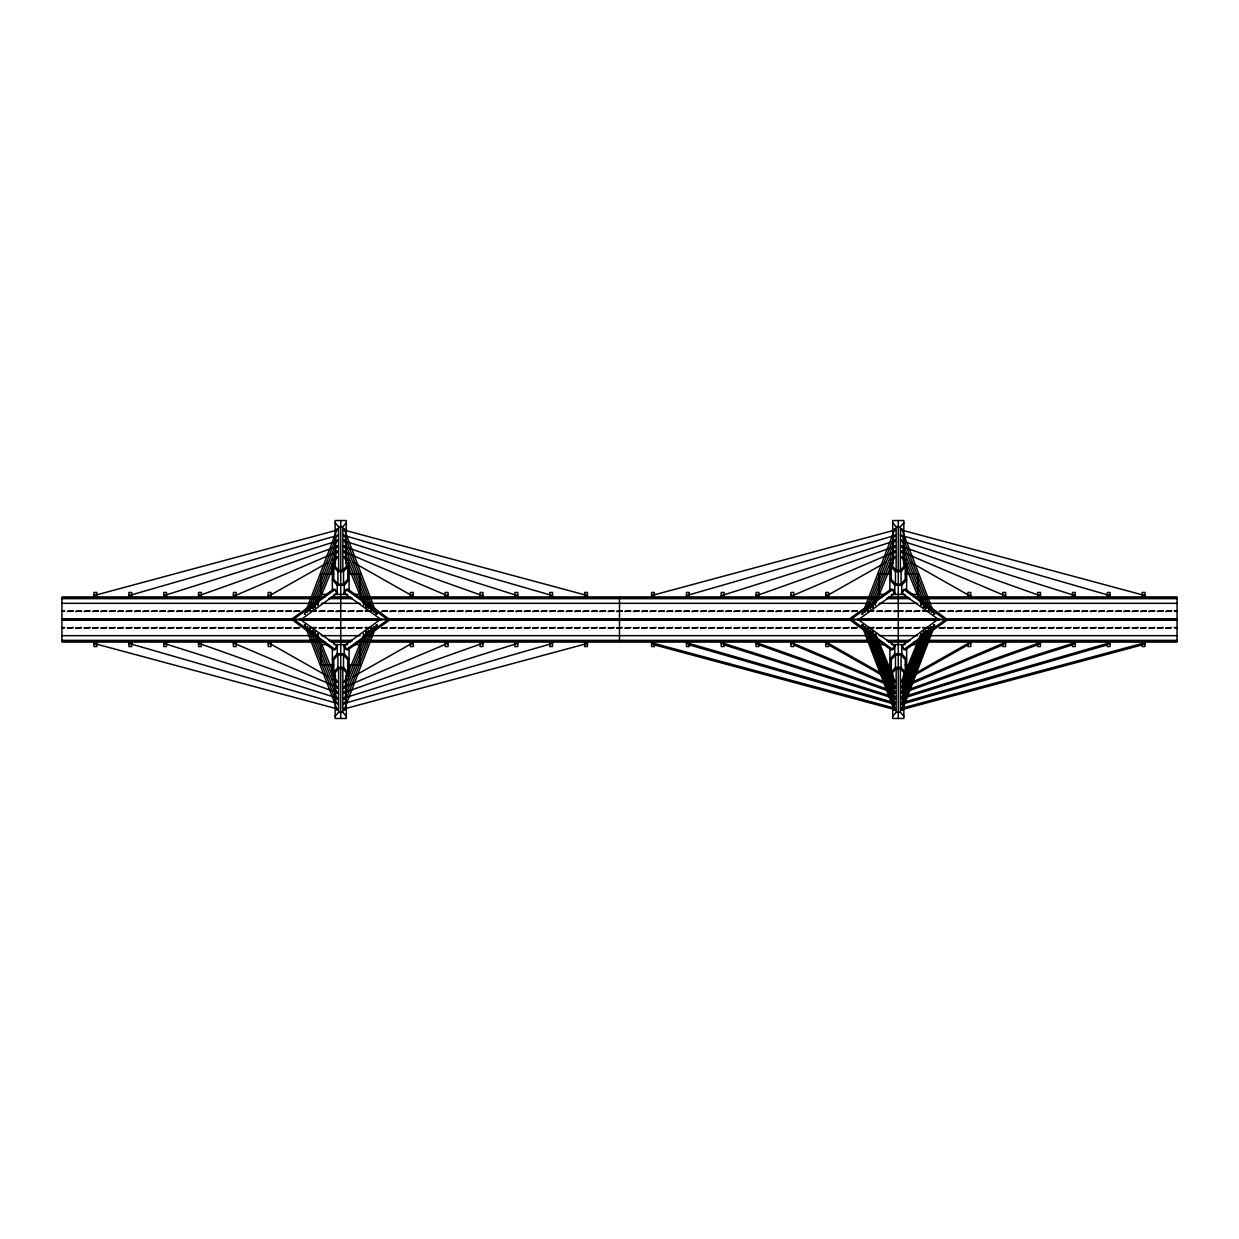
<?xml version="1.0" encoding="UTF-8"?>
<svg xmlns="http://www.w3.org/2000/svg" width="1239" height="1239" viewBox="0 0 1239 1239"><rect width="100%" height="100%" fill="white"/><g stroke="black" fill="none" stroke-linecap="round" stroke-linejoin="round"><path stroke-width="1.5" d="M894.388 699.137L895.162 698.486M901.682 702.73L931.016 626.686C933.757 628.545 929.235 626.253 932.239 626.888M901.373 709.901L902.395 709.932L934.593 625.788L933.633 624.704L934.655 624.735M863.01 625.014L861.957 625.788L862.933 624.781L895.394 709.544M925.92 630.341L926.973 631.209L925.982 630.248L901.884 691.3M923.427 632.06L924.433 633.021L923.427 632.06L901.899 685.833M868.09 628.653L867.037 629.412L868.028 628.421L894.697 696.829M901.853 696.829L928.847 628.343L929.513 629.412L902.395 698.997L901.388 698.486M895.162 692.957L894.124 693.453L869.577 631.209L870.258 630.155L894.666 691.3M344.876 545.625L343.838 546.043M336.605 693.515L337.612 692.957M902.426 545.625L901.388 546.043M901.156 709.544L933.85 625.06M1002.94 643.428L1005.603 643.769M337.38 534.892L337.658 536.022M344.07 704.108L343.792 702.978M894.93 534.892L895.208 536.022M901.62 704.108L901.342 702.978M1107.821 644.729L1107.496 643.428L1110.067 643.769M96.317 594.271L96.673 595.34M584.777 643.661L585.211 644.729M653.867 594.271L654.223 595.34M1142.327 643.661L1142.761 644.729M315.295 631.472L314.133 631.658M344.876 550.999L343.838 551.479M336.667 688.079L337.612 687.521M902.426 550.999L901.388 551.479M236.122 644.156L336.869 686.995L315.093 632.587M921.413 634.988L921.057 633.779L921.847 634.926L902.426 682.519L901.357 682.023M337.287 545.749L337.674 546.957M344.163 693.251L343.853 692.074M894.837 545.749L895.224 546.957M304.918 613.661L336.869 530.184L96.797 594.813M376.532 625.339L344.581 708.816L584.653 644.187M862.468 613.661L894.419 530.184L654.347 594.813M307.458 611.849L336.869 535.635L131.69 594.813M373.992 627.151L344.581 703.365L549.76 644.187M865.008 611.849L894.419 535.635L689.24 594.813M902.224 704.898L932.053 627.615M310.013 610.037L336.869 541.087L166.491 594.813M371.437 628.963L344.581 697.913L514.959 644.187M867.563 610.037L894.419 541.087L724.041 594.813M895.178 709.901L894.155 709.932L895.131 709.389M312.553 608.225L336.869 546.554L201.338 594.813M368.897 630.775L344.581 692.446L480.113 644.187M870.103 608.225L894.419 546.554L758.888 594.813M926.973 631.209L902.426 693.453L901.388 692.957M315.093 606.413L336.869 552.005L236.184 595.169M366.357 632.587L344.581 686.995L445.39 644.311M872.643 606.413L894.419 552.005L793.734 595.169M924.433 633.021L902.426 688.001L901.388 687.521M317.633 604.586L336.869 557.457L331.928 560.26M363.817 634.414L344.581 681.543L349.522 678.74M875.183 604.586L894.419 557.457L889.478 560.26M901.218 682.054L920.949 633.81M894.868 702.73L865.008 627.135M967.969 644.884L901.667 682.472L901.465 681.311L911.3 675.642M343.853 541.226L343.9 540.189M337.597 697.774L337.612 698.811M901.403 541.226L901.45 540.189M895.147 697.774L895.162 698.811L724.041 644.884M344.643 593.496L346.486 589.656L348.314 589.47M336.807 645.504L334.964 649.344L333.136 649.53M902.193 593.496L904.036 589.656L905.864 589.47M894.357 645.504L892.514 649.344L890.686 649.53M901.419 709.684L901.311 708.429M929.513 629.412L928.46 628.653M336.574 545.625L337.612 546.043M344.876 693.453L343.838 692.957M894.124 545.625L895.162 546.043M310.23 628.049L309.177 628.003M371.22 610.951L372.273 610.997M867.78 628.049L866.727 628.003M928.77 610.951L929.823 610.997M336.574 550.999L337.612 551.479M344.845 688.048L343.838 687.521M894.124 550.999L895.162 551.479M934.593 625.788L933.54 625.014M365.304 601.596L348.144 589.346L346.27 589.501L343.838 592.908L380.714 619.221L343.838 646.092L346.27 649.499L348.144 649.654L365.304 637.404M316.146 637.404L333.306 649.654L335.18 649.499L337.612 646.092L300.736 619.779L337.612 592.908L335.18 589.501L333.306 589.346L316.146 601.596M922.854 601.596L905.694 589.346L903.82 589.501L901.388 592.908L938.264 619.221L901.388 646.092L903.82 649.499L905.694 649.654L922.854 637.404M873.696 637.404L890.856 649.654L892.73 649.499L895.162 646.092L858.286 619.779L895.162 592.908L892.73 589.501L890.856 589.346L873.696 601.596M343.761 530.571L343.869 529.316M337.689 708.429L337.658 709.622M901.311 530.571L901.419 529.316M895.239 708.429L895.208 709.622M343.792 536.022L344.07 534.892M337.658 702.978L337.38 704.108M901.342 536.022L901.62 534.892M895.208 702.978L894.93 704.108M306.761 626.888L307.458 627.135M374.612 612.205L373.992 611.865M864.311 626.888C867.161 626.469 862.948 628.219 865.519 626.733M932.162 612.205L931.542 611.865M342.847 570.343L346.3 566.393L346.3 520.535L335.15 520.535L335.15 566.393L338.603 570.343L342.847 570.343L342.847 526.699L346.3 522.765M333.756 562.924L333.756 579.294L337.922 584.049L343.528 584.049L343.528 571.582L347.694 566.827M343.528 584.049L347.694 579.294L347.694 562.924M344.21 594.41L344.21 585.288L349.088 579.713M332.362 659.287L337.24 653.712L337.24 644.59M347.694 676.076L347.694 659.706L343.528 654.951L337.922 654.951L333.756 659.706L333.756 676.076M333.756 672.173L337.922 667.418L337.922 654.951M338.603 668.657L335.15 672.607L335.15 718.465L346.3 718.465L346.3 672.607L342.847 668.657L338.603 668.657L338.603 712.301L335.15 716.235M900.397 570.343L903.851 566.393L903.851 520.535L892.7 520.535L892.7 566.393L896.153 570.343L900.397 570.343L900.397 526.699L903.851 522.765M891.306 562.924L891.306 579.294L895.472 584.049L901.078 584.049L901.078 571.582L905.244 566.827M901.078 584.049L905.244 579.294L905.244 562.924M901.76 594.41L901.76 585.288L906.638 579.713M889.912 659.287L894.79 653.712L894.79 644.59M905.244 676.076L905.244 659.706L901.078 654.951L895.472 654.951L891.306 659.706L891.306 676.076M891.306 672.173L895.472 667.418L895.472 654.951M896.153 668.657L892.7 672.607L892.7 718.465L903.851 718.465L903.851 672.607L900.397 668.657L896.153 668.657L896.153 712.301L892.7 716.235M317.323 603.966L317.943 605.221L317.726 604.09M364.22 635.003L363.399 633.81L363.863 634.988M874.873 603.966L875.493 605.221L875.276 604.09M901.853 682.472L902.286 682.55M317.726 634.91L317.943 633.779L317.323 635.034M363.863 604.013L363.507 605.221L364.22 603.997M875.276 634.91L875.493 633.779L874.703 634.926L894.124 682.519L895.147 682.302L895.178 681.295L885.25 675.642M921.413 604.013L921.057 605.221L921.77 603.997M343.822 552.284L343.915 551.123M337.627 686.716L337.535 687.877M901.373 552.284L901.465 551.123M895.178 686.716L895.085 687.877M200.099 643.211L200.068 644.357M343.853 546.926L344.163 545.749M337.674 692.043L337.287 693.251M757.649 643.211L757.618 644.357M901.403 546.926L901.713 545.749M895.224 692.043L894.837 693.251L758.888 644.869M337.612 540.189L337.597 541.226M343.9 698.811L343.853 697.774M895.162 540.189L895.147 541.226M236.06 595.572L233.397 595.231M445.39 643.428L448.053 643.769M793.61 595.572L790.947 595.231M901.465 687.877L901.373 686.716M367.317 607.342L366.171 607.652M871.683 631.658L872.829 631.348M924.867 607.342L923.721 607.652M305.15 625.06C304.608 626.609 305.398 624.317 304.345 624.735M376.3 613.94L377.105 614.265M862.7 625.06L861.895 624.735M933.85 613.94L934.655 614.265M313.049 603.796L291.444 619.221L313.049 635.204M335.18 589.501L293.535 619.221L335.18 649.499M346.27 649.499L387.915 619.779L346.27 589.501M368.401 635.204L390.006 619.779L368.401 603.796M870.599 603.796L848.994 619.221L870.599 635.204M892.73 589.501L851.085 619.221L892.73 649.499M903.82 649.499L945.465 619.779L903.82 589.501M925.951 635.204L947.556 619.779L925.951 603.796M131.319 594.317L131.504 595.572L128.933 595.231M550.271 644.729L549.899 643.475L552.517 643.769M688.869 594.317L689.054 595.572L686.483 595.231M901.481 709.684L1142.203 644.884M131.241 644.729L131.504 643.428L128.933 643.769M550.131 594.317L549.899 595.525L552.517 595.231M688.791 644.729L689.054 643.428L895.348 702.931M1107.681 594.317L1107.449 595.525L1110.067 595.231M343.915 557.689L344.876 556.481L343.807 556.977M337.627 681.295L336.559 682.488L337.643 682.023M901.465 557.689L902.426 556.481L901.357 556.977M271.031 594.813L328.645 562.134M352.805 676.866L410.419 644.187M828.581 594.813L886.195 562.134M914.63 673.753L967.969 643.49M343.822 529.099L344.845 529.146L343.869 529.611M337.627 709.901L336.605 709.932L337.581 709.389M901.373 529.099L902.395 529.146L901.419 529.611M315.279 607.652L314.133 607.342M366.171 631.348L367.317 631.658M872.829 607.652L871.683 607.342M923.721 631.348L924.867 631.658M901.218 686.685L1002.816 643.49M901.62 687.908L1002.816 644.884M901.264 692.074L1037.663 643.49M1037.663 644.869L901.667 693.313L901.403 692.074M901.109 697.526L1072.509 643.49M1072.509 644.884L901.45 698.811L901.403 697.774M901.202 702.931L1107.31 643.49M1107.31 644.884L901.388 704.356M901.171 708.367L1142.203 643.49M336.838 539.863L337.612 540.514M894.388 539.863L895.162 540.514M344.612 699.137L343.838 698.486M200.253 595.897L200.068 594.643M757.803 595.897L757.618 594.643M895.162 704.356L689.24 644.884M585.133 594.271L584.777 595.34M96.239 644.729L96.673 643.661M1142.683 594.271L1142.327 595.34M653.789 644.729L654.223 643.661M895.193 682.023L894.124 682.519M337.581 529.611L336.605 529.146L337.627 529.099M895.131 529.611L894.155 529.068L895.178 529.099M343.869 709.389L344.845 709.854L343.822 709.901M901.419 709.389L902.395 709.854M895.162 687.521L894.124 688.001L872.117 633.021L872.798 631.967L894.651 685.833M335.15 522.765L338.603 526.699L342.847 526.699M892.7 522.765L896.153 526.699L900.397 526.699M335.707 562.986L332.362 562.986L332.362 590.74M345.743 562.986L349.088 562.986L349.088 590.74M893.257 562.986L889.912 562.986L889.912 590.74M903.293 562.986L906.638 562.986L906.638 590.74M333.756 566.827L337.922 571.582L343.528 571.582M891.306 566.827L895.472 571.582L901.078 571.582M333.756 574.137L321.211 574.137L321.211 594.41L326.786 594.41M347.694 574.137L360.239 574.137L360.239 594.41L354.664 594.41M891.306 574.137L878.761 574.137L878.761 594.41L884.336 594.41M905.244 574.137L917.789 574.137L917.789 594.41L912.214 594.41M332.362 579.713L337.24 585.288L344.21 585.288M889.912 579.713L894.79 585.288L901.76 585.288M333.988 594.41L347.462 594.41M891.538 594.41L905.012 594.41M94.009 595.231L96.797 595.231M163.703 595.231L166.491 595.231M198.55 595.231L201.338 595.231M268.243 595.231L271.031 595.231M410.419 595.231L413.207 595.231M448.053 595.231L445.39 595.572M480.113 595.231L482.9 595.231M514.959 595.231L517.747 595.231M584.653 595.231L587.441 595.231M651.559 595.231L654.347 595.231M721.253 595.231L724.041 595.231M756.1 595.231L758.888 595.231M825.794 595.231L828.581 595.231M967.969 595.231L970.756 595.231M1005.603 595.231L1002.94 595.572M1037.663 595.231L1040.45 595.231M1072.509 595.231L1075.297 595.231M1142.203 595.231L1144.991 595.231M324.695 597.198L61.95 597.198L61.95 641.802L324.695 641.802M331.045 597.198L350.343 597.198M356.755 597.198L882.245 597.198M888.595 597.198L907.955 597.198M914.305 597.198L1177.05 597.198L1177.05 641.802L914.305 641.802M61.95 597.477L323.302 597.477M331.045 597.477L350.343 597.477M358.025 597.477L880.852 597.477M888.595 597.477L907.955 597.477M915.698 597.477L1177.05 597.477M61.95 598.313L319.43 598.313M329.109 598.313L352.263 598.313M361.881 598.313L876.98 598.313M886.659 598.313L909.891 598.313M919.57 598.313L1177.05 598.313M61.95 598.592L319.43 598.592M329.109 598.592L352.341 598.592M361.881 598.592L877.119 598.592M886.659 598.592L909.891 598.592M919.57 598.592L1177.05 598.592M61.95 603.331L313.622 603.331M321.366 603.331L360.084 603.331M367.828 603.331L869.437 603.331M879.055 603.331L917.634 603.331M925.378 603.331L1177.05 603.331M61.95 610.873L64.738 610.873L61.95 611.416M310.865 610.873L316.441 610.873L310.865 611.416M370.585 610.873L365.009 610.873L370.585 611.416M868.415 610.873L873.991 610.873L868.415 611.416M928.135 610.873L922.559 610.873L928.135 611.416M1177.05 610.873L1174.262 610.873L1177.05 611.416M61.95 618.942L292.327 618.942M300.07 618.942L381.38 618.942M389.123 618.942L850.217 618.942M857.899 618.942L938.93 618.942M946.673 618.942L1177.05 618.942M61.95 619.221L1177.05 619.221M61.95 619.5L292.327 619.5M300.07 619.5L381.38 619.5M389.123 619.5L850.217 619.5M857.899 619.5L938.93 619.5M946.673 619.5L1177.05 619.5M61.95 619.779L1177.05 619.779M61.95 620.058L292.327 620.058M300.07 620.058L381.38 620.058M389.123 620.058L850.217 620.058M857.899 620.058L938.93 620.058M946.673 620.058L1177.05 620.058M61.95 627.584L64.738 627.584L61.95 628.127M310.865 627.584L316.441 627.584L310.865 628.127M370.585 627.584L365.009 627.584L370.585 628.127M868.415 627.584L873.991 627.584L868.415 628.127M928.135 627.584L922.559 627.584L928.135 628.127M1177.05 627.584L1174.262 627.584L1177.05 628.127M61.95 635.669L313.622 635.669M321.366 635.669L360.084 635.669M367.828 635.669L869.437 635.669M879.055 635.669L917.634 635.669M925.378 635.669L1177.05 635.669M61.95 640.408L319.43 640.408M329.109 640.408L352.341 640.408M362.02 640.408L877.119 640.408M886.737 640.408L909.891 640.408M919.57 640.408L1177.05 640.408M61.95 640.687L319.43 640.687M329.109 640.687L352.341 640.687M362.02 640.687L877.119 640.687M886.737 640.687L909.891 640.687M919.57 640.687L1177.05 640.687M61.95 641.523L323.302 641.523M331.045 641.523L350.405 641.523M358.148 641.523L880.975 641.523M888.657 641.523L907.955 641.523M915.698 641.523L1177.05 641.523M331.045 641.802L350.405 641.802M356.755 641.802L882.245 641.802M888.657 641.802L907.955 641.802M94.009 643.769L96.797 643.769M163.703 643.769L166.491 643.769M198.55 643.769L201.338 643.769M233.397 643.769L236.06 643.428M268.243 643.769L271.031 643.769M410.419 643.769L413.207 643.769M480.113 643.769L482.9 643.769M514.959 643.769L517.747 643.769M584.653 643.769L587.441 643.769M651.559 643.769L654.347 643.769M686.483 643.769L689.147 643.552M721.253 643.769L724.041 643.769M756.1 643.769L758.888 643.769M790.947 643.769L793.61 643.428M825.794 643.769L828.581 643.769M967.969 643.769L970.756 643.769M1037.663 643.769L1040.45 643.769M1072.509 643.769L1075.297 643.769M1142.203 643.769L1144.991 643.769M326.786 644.59L321.211 644.59L321.211 664.863L333.756 664.863M333.988 644.59L347.462 644.59M354.664 644.59L360.239 644.59L360.239 664.863L347.694 664.863M884.336 644.59L878.761 644.59L878.761 664.863L891.306 664.863M891.538 644.59L905.012 644.59M912.214 644.59L917.789 644.59L917.789 664.863L905.244 664.863M337.24 653.712L344.21 653.712L349.088 659.287M894.79 653.712L901.76 653.712L906.638 659.287M337.922 667.418L343.528 667.418L347.694 672.173M895.472 667.418L901.078 667.418L905.244 672.173M335.707 676.014L332.362 676.014L332.362 648.26M345.743 676.014L349.088 676.014L349.088 648.26M893.257 676.014L889.912 676.014L889.912 648.26M903.293 676.014L906.638 676.014L906.638 648.26M338.603 712.301L342.847 712.301L346.3 716.235M896.153 712.301L900.397 712.301L903.851 716.235M901.388 540.514L902.162 539.863M343.838 540.514L344.612 539.863M337.612 698.486L336.838 699.137M895.193 556.977L894.124 556.481L895.178 557.705M337.643 556.977L336.574 556.481L337.627 557.705M343.807 682.023L344.876 682.519L343.915 681.311M895.208 529.378L895.239 530.571M337.658 529.378L337.689 530.571M343.869 709.684L343.761 708.429M890.686 589.47L892.514 589.656L894.357 593.496M333.136 589.47L334.964 589.656L336.807 593.496M905.864 649.53L904.036 649.344L902.193 645.504M348.314 649.53L346.486 649.344L344.643 645.504M1142.203 594.813L902.131 530.184L934.082 613.661M584.653 594.813L344.581 530.184L376.532 613.661M654.347 643.49L895.379 708.367M654.347 644.884L895.069 709.684M96.797 644.187L336.869 708.816L304.918 625.339M1107.31 594.813L902.131 535.635L931.542 611.849M549.76 594.813L344.581 535.635L373.992 611.849M131.69 644.187L336.869 703.365L307.458 627.151M1072.509 594.813L902.131 541.087L928.987 610.037M724.041 643.49L895.441 697.526M514.959 594.813L344.581 541.087L371.437 610.037M166.491 644.187L336.869 697.913L310.013 628.963M1037.663 594.813L902.131 546.554L926.447 608.225M758.888 643.49L895.286 692.074M480.113 594.813L344.581 546.554L368.897 608.225M201.338 644.187L336.869 692.446L312.553 630.775M865.008 611.865L864.388 612.205M373.992 627.135L374.689 626.888M307.458 611.865L306.838 612.205M895.085 551.123L895.178 552.284M337.535 551.123L337.627 552.284M343.915 687.877L343.822 686.716M1002.816 594.813L902.131 552.005L923.907 606.413M793.719 643.568L895.332 686.685M793.734 644.884L894.93 687.908M445.266 594.813L344.581 552.005L366.357 606.413M861.895 614.265C864.326 613.646 860.919 613.336 862.7 613.94M377.105 624.735C374.844 625.757 378.05 625.509 376.3 625.06M304.345 614.265C306.776 613.646 303.369 613.336 305.15 613.94M907.072 560.26L902.131 557.457L921.367 604.586M910.355 562.134L967.969 594.813M828.581 643.49L881.92 673.753M828.581 644.884L894.806 682.457M349.522 560.26L344.581 557.457L363.817 604.586M352.805 562.134L410.419 594.813M271.031 644.187L328.645 676.866M331.928 678.74L336.869 681.543L317.633 634.414M929.823 628.003L928.77 628.049M866.727 610.997L867.78 610.951M372.273 628.003L371.22 628.049M309.177 610.997L310.23 610.951M872.163 633.129L873.17 632.153M875.601 633.81L895.332 682.054M864.497 627.615L894.326 704.898M869.577 631.209L870.63 630.341M867.037 629.412L894.155 698.997M861.957 625.788L894.155 709.932M1144.991 597.957L1144.991 592.443L1142.203 592.443L1142.203 597.198M1144.991 641.043L1144.991 646.557L1142.203 646.557L1142.203 641.802M1110.067 597.957L1110.067 592.443L1107.31 592.443L1107.31 597.198M1110.067 641.043L1110.067 646.557L1107.31 646.557L1107.31 641.802M1075.297 597.957L1075.297 592.443L1072.509 592.443L1072.509 597.198M1075.297 641.043L1075.297 646.557L1072.509 646.557L1072.509 641.802M1040.45 597.957L1040.45 592.443L1037.663 592.443L1037.663 597.957M1040.45 641.043L1040.45 646.557L1037.663 646.557L1037.663 641.043M1005.603 597.957L1005.603 592.443L1002.816 592.443L1002.816 597.957M1005.603 641.043L1005.603 646.557L1002.816 646.557L1002.816 641.043M970.756 597.957L970.756 592.443L967.969 592.443L967.969 597.957M970.756 641.043L970.756 646.557L967.969 646.557L967.969 641.043M901.76 644.59L901.76 653.712M901.078 654.951L901.078 667.418M900.397 668.657L900.397 712.301M898.275 520.535L898.275 718.465M896.153 526.699L896.153 570.343M895.472 571.582L895.472 584.049M894.79 585.288L894.79 594.41M828.581 597.957L828.581 592.443L825.794 592.443L825.794 597.957M828.581 641.043L828.581 646.557L825.794 646.557L825.794 641.043M793.734 597.957L793.734 592.443L790.947 592.443L790.947 597.957M793.734 641.043L793.734 646.557L790.947 646.557L790.947 641.043M758.888 597.957L758.888 592.443L756.1 592.443L756.1 597.957M758.888 641.043L758.888 646.557L756.1 646.557L756.1 641.043M724.041 597.198L724.041 592.443L721.253 592.443L721.253 597.957M724.041 641.802L724.041 646.557L721.253 646.557L721.253 641.043M689.24 597.198L689.24 592.443L686.483 592.443L686.483 597.957M689.24 641.802L689.24 646.557L686.483 646.557L686.483 641.043M654.347 597.198L654.347 592.443L651.559 592.443L651.559 597.957M654.347 641.802L654.347 646.557L651.559 646.557L651.559 641.043M619.5 597.198L619.5 641.802M587.441 597.957L587.441 592.443L584.653 592.443L584.653 597.198M587.441 641.043L587.441 646.557L584.653 646.557L584.653 641.802M552.517 597.957L552.517 592.443L549.76 592.443L549.76 597.198M552.517 641.043L552.517 646.557L549.76 646.557L549.76 641.802M517.747 597.957L517.747 592.443L514.959 592.443L514.959 597.198M517.747 641.043L517.747 646.557L514.959 646.557L514.959 641.802M482.9 597.957L482.9 592.443L480.113 592.443L480.113 597.198M482.9 641.043L482.9 646.557L480.113 646.557L480.113 641.802M448.053 597.957L448.053 592.443L445.266 592.443L445.266 597.957M448.053 641.043L448.053 646.557L445.266 646.557L445.266 641.043M413.207 597.957L413.207 592.443L410.419 592.443L410.419 597.957M413.207 641.043L413.207 646.557L410.419 646.557L410.419 641.043M344.21 644.59L344.21 653.712M343.528 654.951L343.528 667.418M342.847 668.657L342.847 712.301M340.725 520.535L340.725 718.465M338.603 526.699L338.603 570.343M337.922 571.582L337.922 584.049M337.24 585.288L337.24 594.41M271.031 597.957L271.031 592.443L268.243 592.443L268.243 597.957M271.031 641.043L271.031 646.557L268.243 646.557L268.243 641.043M236.184 597.957L236.184 592.443L233.397 592.443L233.397 597.957M236.184 641.043L236.184 646.557L233.397 646.557L233.397 641.043M201.338 597.957L201.338 592.443L198.55 592.443L198.55 597.957M201.338 641.043L201.338 646.557L198.55 646.557L198.55 641.043M166.491 597.198L166.491 592.443L163.703 592.443L163.703 597.957M166.491 641.802L166.491 646.557L163.703 646.557L163.703 641.043M131.69 597.198L131.69 592.443L128.933 592.443L128.933 597.957M131.69 641.802L131.69 646.557L128.933 646.557L128.933 641.043M96.797 597.198L96.797 592.443L94.009 592.443L94.009 597.957M96.797 641.802L96.797 646.557L94.009 646.557L94.009 641.043M376.006 613.847L376.997 613.104L376.006 613.847M933.556 613.847L934.547 613.104L933.556 613.847M312.027 607.791L313.018 608.752L312.027 607.791M368.37 630.341L369.377 631.317L368.37 630.341M869.577 607.791L870.568 608.752L869.577 607.791M314.567 605.979L315.573 606.94L314.613 605.871M365.83 632.153L366.837 633.129L365.877 632.06M872.117 605.979L873.123 606.94L872.163 605.871M309.487 629.118L310.478 628.421L309.487 629.118M370.926 610.192L371.917 609.495L370.926 610.192M928.476 610.192L929.467 609.495L928.476 610.192M314.567 632.726L315.62 632.153L314.629 632.571M365.83 606.552L366.883 605.979L365.83 606.552M923.38 606.552L924.433 605.979L923.38 606.552M309.487 609.588L310.478 610.579L309.487 609.588M370.926 628.514L371.917 629.505L370.926 628.514M867.037 609.588L868.028 610.579L867.037 609.588M312.027 630.914L313.018 630.248L312.027 630.914M368.386 608.364L369.377 607.683L368.432 608.194M925.936 608.364L926.927 607.683L925.982 608.194M373.466 626.686L374.441 627.708L373.528 626.593M73.101 610.873L67.526 611.416L73.101 610.873M81.495 610.873L75.92 611.416L81.495 610.873M89.889 610.873L84.314 611.416L89.889 610.873M98.268 610.873L92.693 611.416L98.268 610.873M106.662 610.873L101.087 611.416L106.662 610.873M115.057 610.873L109.481 611.416L115.057 610.873M123.451 610.873L117.875 611.416L123.451 610.873M131.83 610.873L126.27 611.416L131.83 610.873M140.224 610.873L134.648 611.416L140.224 610.873M148.618 610.873L143.043 611.416L148.618 610.873M157.012 610.873L151.437 611.416L157.012 610.873M165.406 610.873L159.831 611.416L165.406 610.873M173.785 610.873L168.21 611.416L173.785 610.873M182.179 610.873L176.604 611.416L182.179 610.873M190.574 610.873L184.998 611.416L190.574 610.873M198.968 610.873L193.392 611.416L198.968 610.873M207.362 610.873L201.787 611.416L207.362 610.873M215.741 610.873L210.165 611.416L215.741 610.873M224.135 610.873L218.56 611.416L224.135 610.873M232.529 610.873L226.954 611.416L232.529 610.873M240.924 610.873L235.348 611.416L240.924 610.873M249.318 610.873L243.742 611.416L249.318 610.873M257.697 610.873L252.121 611.416L257.697 610.873M266.091 610.873L260.515 611.416L266.091 610.873M274.485 610.873L268.909 611.416L274.485 610.873M282.879 610.873L277.304 611.416L282.879 610.873M291.258 610.873L285.682 611.416L291.258 610.873M299.652 610.873L294.077 611.416L299.652 610.873M324.835 610.873L319.259 611.416L324.835 610.873M333.214 610.873L327.638 611.416L333.214 610.873M345.418 610.873L336.032 611.416L345.418 610.873M353.812 610.873L348.236 611.416L353.812 610.873M362.191 610.873L356.615 611.416L362.191 610.873M387.373 610.873L381.798 611.416L387.373 610.873M395.768 610.873L390.192 611.416L395.768 610.873M404.146 610.873L398.571 611.416L404.146 610.873M412.541 610.873L406.965 611.416L412.541 610.873M420.935 610.873L415.359 611.416L420.935 610.873M429.329 610.873L423.753 611.416L429.329 610.873M437.708 610.873L432.132 611.416L437.708 610.873M446.102 610.873L440.526 611.416L446.102 610.873M454.496 610.873L448.921 611.416L454.496 610.873M462.89 610.873L457.315 611.416L462.89 610.873M471.285 610.873L465.709 611.416L471.285 610.873M479.663 610.873L474.088 611.416L479.663 610.873M488.058 610.873L482.482 611.416L488.058 610.873M496.452 610.873L490.876 611.416L496.452 610.873M504.846 610.873L499.271 611.416L504.846 610.873M513.24 610.873L507.665 611.416L513.24 610.873M521.619 610.873L516.043 611.416L521.619 610.873M530.013 610.873L524.438 611.416L530.013 610.873M538.407 610.873L532.832 611.416L538.407 610.873M546.802 610.873L541.226 611.416L546.802 610.873M555.18 610.873L549.62 611.416L555.18 610.873M563.575 610.873L557.999 611.416L563.575 610.873M571.969 610.873L566.393 611.416L571.969 610.873M580.363 610.873L574.788 611.416L580.363 610.873M588.757 610.873L583.182 611.416L588.757 610.873M597.136 610.873L591.561 611.416L597.136 610.873M605.53 610.873L599.955 611.416L605.53 610.873M613.924 610.873L608.349 611.416L613.924 610.873M622.288 610.873L616.712 611.416L622.288 610.873M630.651 610.873L625.076 611.416L630.651 610.873M639.045 610.873L633.47 611.416L639.045 610.873M647.439 610.873L641.864 611.416L647.439 610.873M655.818 610.873L650.243 611.416L655.818 610.873M664.212 610.873L658.637 611.416L664.212 610.873M672.607 610.873L667.031 611.416L672.607 610.873M681.001 610.873L675.425 611.416L681.001 610.873M689.38 610.873L683.82 611.416L689.38 610.873M697.774 610.873L692.198 611.416L697.774 610.873M706.168 610.873L700.593 611.416L706.168 610.873M714.562 610.873L708.987 611.416L714.562 610.873M722.957 610.873L717.381 611.416L722.957 610.873M731.335 610.873L725.76 611.416L731.335 610.873M739.729 610.873L734.154 611.416L739.729 610.873M748.124 610.873L742.548 611.416L748.124 610.873M756.518 610.873L750.942 611.416L756.518 610.873M764.912 610.873L759.337 611.416L764.912 610.873M773.291 610.873L767.715 611.416L773.291 610.873M781.685 610.873L776.11 611.416L781.685 610.873M790.079 610.873L784.504 611.416L790.079 610.873M798.474 610.873L792.898 611.416L798.474 610.873M806.868 610.873L801.292 611.416L806.868 610.873M815.247 610.873L809.671 611.416L815.247 610.873M823.641 610.873L818.065 611.416L823.641 610.873M832.035 610.873L826.459 611.416L832.035 610.873M840.429 610.873L834.854 611.416L840.429 610.873M848.808 610.873L843.232 611.416L848.808 610.873M857.202 610.873L851.627 611.416L857.202 610.873M882.385 610.873L876.809 611.416L882.385 610.873M890.764 610.873L885.188 611.416L890.764 610.873M902.968 610.873L893.582 611.416L902.968 610.873M911.362 610.873L905.786 611.416L911.362 610.873M919.741 610.873L914.165 611.416L919.741 610.873M944.923 610.873L939.348 611.416L944.923 610.873M953.318 610.873L947.742 611.416L953.318 610.873M961.696 610.873L956.121 611.416L961.696 610.873M970.091 610.873L964.515 611.416L970.091 610.873M978.485 610.873L972.909 611.416L978.485 610.873M986.879 610.873L981.303 611.416L986.879 610.873M995.258 610.873L989.682 611.416L995.258 610.873M1003.652 610.873L998.076 611.416L1003.652 610.873M1012.046 610.873L1006.471 611.416L1012.046 610.873M1020.44 610.873L1014.865 611.416L1020.44 610.873M1028.835 610.873L1023.259 611.416L1028.835 610.873M1037.213 610.873L1031.638 611.416L1037.213 610.873M1045.608 610.873L1040.032 611.416L1045.608 610.873M1054.002 610.873L1048.426 611.416L1054.002 610.873M1062.396 610.873L1056.821 611.416L1062.396 610.873M1070.79 610.873L1065.215 611.416L1070.79 610.873M1079.169 610.873L1073.594 611.416L1079.169 610.873M1087.563 610.873L1081.988 611.416L1087.563 610.873M1095.957 610.873L1090.382 611.416L1095.957 610.873M1104.352 610.873L1098.776 611.416L1104.352 610.873M1112.73 610.873L1107.17 611.416L1112.73 610.873M1121.125 610.873L1115.549 611.416L1121.125 610.873M1129.519 610.873L1123.943 611.416L1129.519 610.873M1137.913 610.873L1132.338 611.416L1137.913 610.873M1146.307 610.873L1140.732 611.416L1146.307 610.873M1154.686 610.873L1149.111 611.416L1154.686 610.873M1163.08 610.873L1157.505 611.416L1163.08 610.873M1171.475 610.873L1165.899 611.416L1171.475 610.873M73.101 627.584L67.526 628.127L73.101 627.584M81.495 627.584L75.92 628.127L81.495 627.584M89.889 627.584L84.314 628.127L89.889 627.584M98.268 627.584L92.693 628.127L98.268 627.584M106.662 627.584L101.087 628.127L106.662 627.584M115.057 627.584L109.481 628.127L115.057 627.584M123.451 627.584L117.875 628.127L123.451 627.584M131.83 627.584L126.27 628.127L131.83 627.584M140.224 627.584L134.648 628.127L140.224 627.584M148.618 627.584L143.043 628.127L148.618 627.584M157.012 627.584L151.437 628.127L157.012 627.584M165.406 627.584L159.831 628.127L165.406 627.584M173.785 627.584L168.21 628.127L173.785 627.584M182.179 627.584L176.604 628.127L182.179 627.584M190.574 627.584L184.998 628.127L190.574 627.584M198.968 627.584L193.392 628.127L198.968 627.584M207.362 627.584L201.787 628.127L207.362 627.584M215.741 627.584L210.165 628.127L215.741 627.584M224.135 627.584L218.56 628.127L224.135 627.584M232.529 627.584L226.954 628.127L232.529 627.584M240.924 627.584L235.348 628.127L240.924 627.584M249.318 627.584L243.742 628.127L249.318 627.584M257.697 627.584L252.121 628.127L257.697 627.584M266.091 627.584L260.515 628.127L266.091 627.584M274.485 627.584L268.909 628.127L274.485 627.584M282.879 627.584L277.304 628.127L282.879 627.584M291.258 627.584L285.682 628.127L291.258 627.584M299.652 627.584L294.077 628.127L299.652 627.584M324.835 627.584L319.259 628.127L324.835 627.584M333.214 627.584L327.638 628.127L333.214 627.584M345.418 627.584L336.032 628.127L345.418 627.584M353.812 627.584L348.236 628.127L353.812 627.584M362.191 627.584L356.615 628.127L362.191 627.584M387.373 627.584L381.798 628.127L387.373 627.584M395.768 627.584L390.192 628.127L395.768 627.584M404.146 627.584L398.571 628.127L404.146 627.584M412.541 627.584L406.965 628.127L412.541 627.584M420.935 627.584L415.359 628.127L420.935 627.584M429.329 627.584L423.753 628.127L429.329 627.584M437.708 627.584L432.132 628.127L437.708 627.584M446.102 627.584L440.526 628.127L446.102 627.584M454.496 627.584L448.921 628.127L454.496 627.584M462.89 627.584L457.315 628.127L462.89 627.584M471.285 627.584L465.709 628.127L471.285 627.584M479.663 627.584L474.088 628.127L479.663 627.584M488.058 627.584L482.482 628.127L488.058 627.584M496.452 627.584L490.876 628.127L496.452 627.584M504.846 627.584L499.271 628.127L504.846 627.584M513.24 627.584L507.665 628.127L513.24 627.584M521.619 627.584L516.043 628.127L521.619 627.584M530.013 627.584L524.438 628.127L530.013 627.584M538.407 627.584L532.832 628.127L538.407 627.584M546.802 627.584L541.226 628.127L546.802 627.584M555.18 627.584L549.62 628.127L555.18 627.584M563.575 627.584L557.999 628.127L563.575 627.584M571.969 627.584L566.393 628.127L571.969 627.584M580.363 627.584L574.788 628.127L580.363 627.584M588.757 627.584L583.182 628.127L588.757 627.584M597.136 627.584L591.561 628.127L597.136 627.584M605.53 627.584L599.955 628.127L605.53 627.584M613.924 627.584L608.349 628.127L613.924 627.584M622.288 627.584L616.712 628.127L622.288 627.584M630.651 627.584L625.076 628.127L630.651 627.584M639.045 627.584L633.47 628.127L639.045 627.584M647.439 627.584L641.864 628.127L647.439 627.584M655.818 627.584L650.243 628.127L655.818 627.584M664.212 627.584L658.637 628.127L664.212 627.584M672.607 627.584L667.031 628.127L672.607 627.584M681.001 627.584L675.425 628.127L681.001 627.584M689.38 627.584L683.82 628.127L689.38 627.584M697.774 627.584L692.198 628.127L697.774 627.584M706.168 627.584L700.593 628.127L706.168 627.584M714.562 627.584L708.987 628.127L714.562 627.584M722.957 627.584L717.381 628.127L722.957 627.584M731.335 627.584L725.76 628.127L731.335 627.584M739.729 627.584L734.154 628.127L739.729 627.584M748.124 627.584L742.548 628.127L748.124 627.584M756.518 627.584L750.942 628.127L756.518 627.584M764.912 627.584L759.337 628.127L764.912 627.584M773.291 627.584L767.715 628.127L773.291 627.584M781.685 627.584L776.11 628.127L781.685 627.584M790.079 627.584L784.504 628.127L790.079 627.584M798.474 627.584L792.898 628.127L798.474 627.584M806.868 627.584L801.292 628.127L806.868 627.584M815.247 627.584L809.671 628.127L815.247 627.584M823.641 627.584L818.065 628.127L823.641 627.584M832.035 627.584L826.459 628.127L832.035 627.584M840.429 627.584L834.854 628.127L840.429 627.584M848.808 627.584L843.232 628.127L848.808 627.584M857.202 627.584L851.627 628.127L857.202 627.584M882.385 627.584L876.809 628.127L882.385 627.584M890.764 627.584L885.188 628.127L890.764 627.584M902.968 627.584L893.582 628.127L902.968 627.584M911.362 627.584L905.786 628.127L911.362 627.584M919.741 627.584L914.165 628.127L919.741 627.584M944.923 627.584L939.348 628.127L944.923 627.584M953.318 627.584L947.742 628.127L953.318 627.584M961.696 627.584L956.121 628.127L961.696 627.584M970.091 627.584L964.515 628.127L970.091 627.584M978.485 627.584L972.909 628.127L978.485 627.584M986.879 627.584L981.303 628.127L986.879 627.584M995.258 627.584L989.682 628.127L995.258 627.584M1003.652 627.584L998.076 628.127L1003.652 627.584M1012.046 627.584L1006.471 628.127L1012.046 627.584M1020.44 627.584L1014.865 628.127L1020.44 627.584M1028.835 627.584L1023.259 628.127L1028.835 627.584M1037.213 627.584L1031.638 628.127L1037.213 627.584M1045.608 627.584L1040.032 628.127L1045.608 627.584M1054.002 627.584L1048.426 628.127L1054.002 627.584M1062.396 627.584L1056.821 628.127L1062.396 627.584M1070.79 627.584L1065.215 628.127L1070.79 627.584M1079.169 627.584L1073.594 628.127L1079.169 627.584M1087.563 627.584L1081.988 628.127L1087.563 627.584M1095.957 627.584L1090.382 628.127L1095.957 627.584M1104.352 627.584L1098.776 628.127L1104.352 627.584M1112.73 627.584L1107.17 628.127L1112.73 627.584M1121.125 627.584L1115.549 628.127L1121.125 627.584M1129.519 627.584L1123.943 628.127L1129.519 627.584M1137.913 627.584L1132.338 628.127L1137.913 627.584M1146.307 627.584L1140.732 628.127L1146.307 627.584M1154.686 627.584L1149.111 628.127L1154.686 627.584M1163.08 627.584L1157.505 628.127L1163.08 627.584M1171.475 627.584L1165.899 628.127L1171.475 627.584"/></g></svg>
